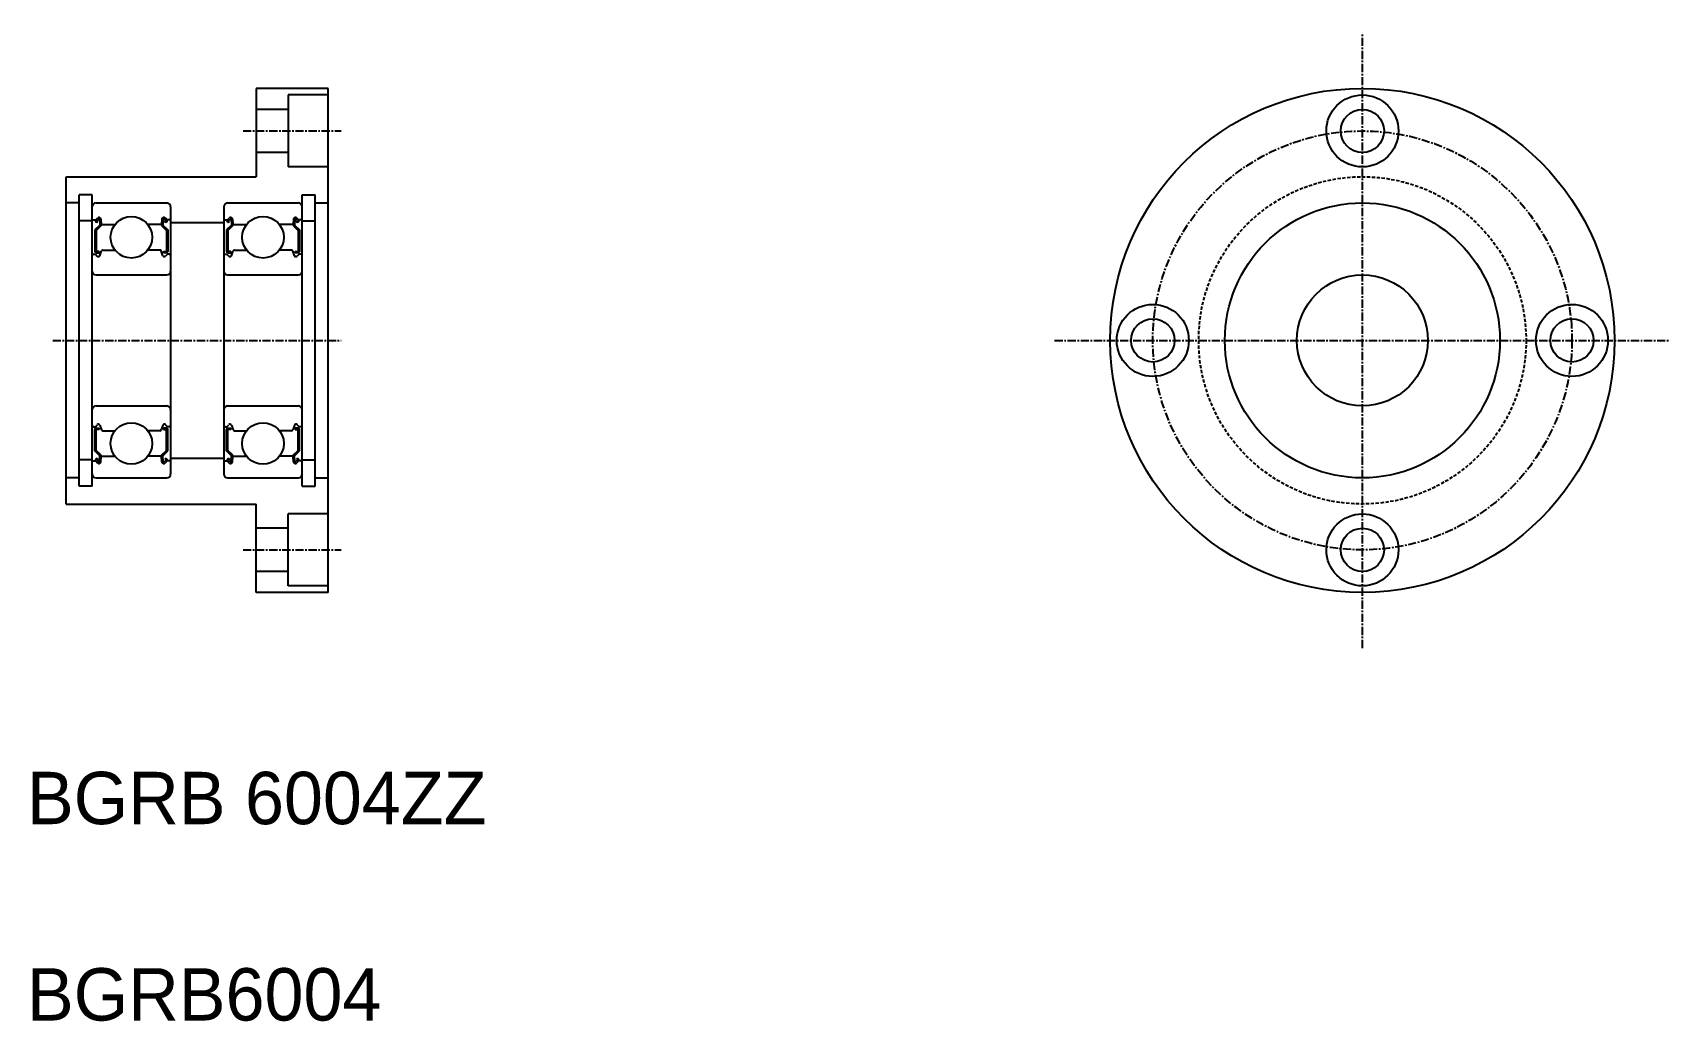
# Model space of a CAD drawing. Extents: x 270 to 520, y 168 to 319.
import ezdxf

# ---------------------------------------------------------------- set-up
doc = ezdxf.new("R2010")
doc.units = 0
doc.linetypes.add('CENTER', pattern=[2, 1.25, -0.25, 0.25, -0.25])
doc.linetypes.add('DASHED', pattern=[0.75, 0.5, -0.25])
doc.layers.get('0').update_dxf_attribs({"linetype": 'CONTINUOUS'})
doc.layers.add('CENTER', color=1, linetype='CENTER')

msp = doc.modelspace()

# ---------------------------------------------------------------- linework, layer by layer
at = {"color": 7, "linetype": 'CONTINUOUS'}
for p, q in [((304.2, 310.2), (304.2, 296.7)), ((315.2, 310.2), (304.2, 310.2)), ((309.7, 310.2), (309.7, 310.2)), ((312.45, 310.2), (312.45, 310.2)), ((315.2, 233.2), (315.2, 310.2)), ((309.1, 309.2), (309.1, 298.2)), ((315.2, 309.2), (309.1, 309.2)), ((309.1, 307), (304.2, 307)), ((309.1, 300.4), (304.2, 300.4)), ((315.2, 298.2), (309.1, 298.2)), ((275.2, 246.7), (275.2, 296.7)), ((275.2, 296.7), (304.2, 296.7)), ((277.2, 292.7), (275.2, 292.7)), ((277.2, 249.45), (277.2, 293.95)), ((279.15, 293.95), (277.2, 293.95)), ((279.15, 249.45), (279.15, 293.95)), ((279.75, 292.7), (290.55, 292.7)), ((299.85, 292.7), (310.65, 292.7)), ((311.25, 249.45), (311.25, 293.95)), ((311.25, 293.95), (313.2, 293.95)), ((313.2, 249.45), (313.2, 293.95)), ((313.2, 292.7), (315.2, 292.7)), ((279.25, 290.1), (279.71, 290.1)), ((279.71, 290.1), (279.96, 290.39)), ((279.86, 289.97), (280.11, 290.27)), ((280.29, 290.21), (280.33, 289.33)), ((280.49, 290.23), (280.55, 289.49)), ((289.81, 290.23), (289.75, 289.49)), ((290.01, 290.21), (289.97, 289.33)), ((290.44, 289.97), (290.19, 290.27)), ((290.59, 290.1), (290.34, 290.39)), ((291.05, 290.1), (290.59, 290.1)), ((291.15, 292.1), (291.15, 251.3)), ((299.25, 292.1), (299.25, 251.3)), ((299.35, 290.1), (299.81, 290.1)), ((299.81, 290.1), (300.06, 290.39)), ((299.96, 289.97), (300.21, 290.27)), ((300.39, 290.21), (300.43, 289.33)), ((300.59, 290.23), (300.65, 289.49)), ((309.91, 290.23), (309.85, 289.49)), ((310.11, 290.21), (310.07, 289.33)), ((310.54, 289.97), (310.29, 290.27)), ((310.69, 290.1), (310.44, 290.39)), ((311.15, 290.1), (310.69, 290.1)), ((279.15, 289.95), (277.2, 289.95)), ((280.33, 289.33), (279.58, 288.58)), ((279.58, 288.58), (279.58, 285.3)), ((279.89, 289.69), (279.73, 289.81)), ((280.53, 289.25), (279.78, 288.5)), ((279.78, 288.5), (279.78, 285.3)), ((280.01, 289.84), (279.86, 289.97)), ((279.89, 289.69), (280.01, 289.84)), ((280.53, 289.72), (280.53, 289.25)), ((280.65, 289.4), (282.64, 289.4)), ((289.65, 289.4), (287.65, 289.4)), ((289.77, 289.72), (289.77, 289.25)), ((289.77, 289.25), (290.52, 288.5)), ((289.97, 289.33), (290.72, 288.58)), ((290.28, 289.84), (290.44, 289.97)), ((290.41, 289.69), (290.28, 289.84)), ((290.41, 289.69), (290.56, 289.81)), ((290.52, 288.5), (290.52, 285.3)), ((290.72, 288.58), (290.72, 285.3)), ((291.15, 289.7), (299.25, 289.7)), ((297.25, 289.7), (299.25, 289.7)), ((300.43, 289.33), (299.68, 288.58)), ((299.68, 288.58), (299.68, 285.3)), ((299.99, 289.69), (299.83, 289.81)), ((300.63, 289.25), (299.88, 288.5)), ((299.88, 288.5), (299.88, 285.3)), ((300.11, 289.84), (299.96, 289.97)), ((299.99, 289.69), (300.11, 289.84)), ((300.63, 289.72), (300.63, 289.25)), ((300.75, 289.4), (302.74, 289.4)), ((309.75, 289.4), (307.75, 289.4)), ((309.87, 289.72), (309.87, 289.25)), ((309.87, 289.25), (310.62, 288.5)), ((310.07, 289.33), (310.82, 288.58)), ((310.38, 289.84), (310.54, 289.97)), ((310.51, 289.69), (310.38, 289.84)), ((310.51, 289.69), (310.66, 289.81)), ((310.62, 288.5), (310.62, 285.3)), ((310.82, 288.58), (310.82, 285.3)), ((311.25, 289.95), (313.2, 289.95)), ((280.23, 285.3), (279.78, 285.3)), ((279.78, 285.1), (280.23, 285.1)), ((280.23, 285.1), (280.23, 285.3)), ((280.33, 284.63), (280.6, 285.36)), ((280.79, 285.5), (282.64, 285.5)), ((289.51, 285.5), (287.65, 285.5)), ((289.97, 284.63), (289.7, 285.36)), ((290.07, 285.1), (290.07, 285.3)), ((290.07, 285.3), (290.52, 285.3)), ((290.52, 285.1), (290.07, 285.1)), ((300.33, 285.3), (299.88, 285.3)), ((299.88, 285.1), (300.33, 285.1)), ((300.33, 285.1), (300.33, 285.3)), ((300.43, 284.63), (300.7, 285.36)), ((300.89, 285.5), (302.74, 285.5)), ((309.61, 285.5), (307.75, 285.5)), ((310.07, 284.63), (309.8, 285.36)), ((310.17, 285.1), (310.17, 285.3)), ((310.17, 285.3), (310.62, 285.3)), ((310.62, 285.1), (310.17, 285.1)), ((279.35, 284.9), (279.65, 284.9)), ((279.65, 284.9), (279.92, 284.57)), ((280.08, 284.5), (280.14, 284.5)), ((290.22, 284.5), (290.15, 284.5)), ((290.65, 284.9), (290.37, 284.57)), ((290.95, 284.9), (290.65, 284.9)), ((299.45, 284.9), (299.75, 284.9)), ((299.75, 284.9), (300.02, 284.57)), ((300.18, 284.5), (300.24, 284.5)), ((310.32, 284.5), (310.25, 284.5)), ((310.75, 284.9), (310.47, 284.57)), ((311.05, 284.9), (310.75, 284.9)), ((279.75, 281.7), (290.55, 281.7)), ((299.85, 281.7), (310.65, 281.7)), ((279.75, 261.7), (290.55, 261.7)), ((299.85, 261.7), (310.65, 261.7)), ((279.35, 258.5), (279.65, 258.5)), ((279.58, 254.81), (279.58, 258.1)), ((279.65, 258.5), (279.92, 258.82)), ((279.78, 258.3), (280.23, 258.3)), ((279.78, 254.9), (279.78, 258.1)), ((280.23, 258.1), (279.78, 258.1)), ((280.08, 258.9), (280.14, 258.9)), ((280.23, 258.3), (280.23, 258.1)), ((280.33, 258.76), (280.6, 258.03)), ((280.79, 257.9), (282.64, 257.9)), ((289.51, 257.9), (287.65, 257.9)), ((289.97, 258.76), (289.7, 258.03)), ((290.07, 258.3), (290.07, 258.1)), ((290.52, 258.3), (290.07, 258.3)), ((290.07, 258.1), (290.52, 258.1)), ((290.22, 258.9), (290.15, 258.9)), ((290.65, 258.5), (290.37, 258.82)), ((290.52, 254.9), (290.52, 258.1)), ((290.95, 258.5), (290.65, 258.5)), ((290.72, 254.81), (290.72, 258.1)), ((299.45, 258.5), (299.75, 258.5)), ((299.68, 254.81), (299.68, 258.1)), ((299.75, 258.5), (300.02, 258.82)), ((299.88, 258.3), (300.33, 258.3)), ((299.88, 254.9), (299.88, 258.1)), ((300.33, 258.1), (299.88, 258.1)), ((300.18, 258.9), (300.24, 258.9)), ((300.33, 258.3), (300.33, 258.1)), ((300.43, 258.76), (300.7, 258.03)), ((300.89, 257.9), (302.74, 257.9)), ((309.61, 257.9), (307.75, 257.9)), ((310.07, 258.76), (309.8, 258.03)), ((310.17, 258.3), (310.17, 258.1)), ((310.62, 258.3), (310.17, 258.3)), ((310.17, 258.1), (310.62, 258.1)), ((310.32, 258.9), (310.25, 258.9)), ((310.75, 258.5), (310.47, 258.82)), ((310.62, 254.9), (310.62, 258.1)), ((311.05, 258.5), (310.75, 258.5)), ((310.82, 254.81), (310.82, 258.1)), ((279.15, 253.45), (277.2, 253.45)), ((279.25, 253.3), (279.71, 253.3)), ((280.33, 254.06), (279.58, 254.81)), ((279.71, 253.3), (279.96, 253)), ((279.89, 253.71), (279.73, 253.58)), ((280.53, 254.15), (279.78, 254.9)), ((280.01, 253.55), (279.86, 253.42)), ((279.86, 253.42), (280.11, 253.13)), ((279.89, 253.71), (280.01, 253.55)), ((280.29, 253.19), (280.33, 254.06)), ((280.49, 253.17), (280.55, 253.9)), ((280.53, 253.68), (280.53, 254.15)), ((280.65, 254), (282.64, 254)), ((289.65, 254), (287.65, 254)), ((289.81, 253.17), (289.75, 253.9)), ((289.77, 254.15), (290.52, 254.9)), ((289.77, 253.68), (289.77, 254.15)), ((289.97, 254.06), (290.72, 254.81)), ((290.01, 253.19), (289.97, 254.06)), ((290.44, 253.42), (290.19, 253.13)), ((290.41, 253.71), (290.28, 253.55)), ((290.28, 253.55), (290.44, 253.42)), ((290.59, 253.3), (290.34, 253)), ((290.41, 253.71), (290.56, 253.58)), ((291.05, 253.3), (290.59, 253.3)), ((291.15, 253.7), (299.25, 253.7)), ((297.25, 253.7), (299.25, 253.7)), ((299.35, 253.3), (299.81, 253.3)), ((300.43, 254.06), (299.68, 254.81)), ((299.81, 253.3), (300.06, 253)), ((299.99, 253.71), (299.83, 253.58)), ((300.63, 254.15), (299.88, 254.9)), ((300.11, 253.55), (299.96, 253.42)), ((299.96, 253.42), (300.21, 253.13)), ((299.99, 253.71), (300.11, 253.55)), ((300.39, 253.19), (300.43, 254.06)), ((300.59, 253.17), (300.65, 253.9)), ((300.63, 253.68), (300.63, 254.15)), ((300.75, 254), (302.74, 254)), ((309.75, 254), (307.75, 254)), ((309.91, 253.17), (309.85, 253.9)), ((309.87, 254.15), (310.62, 254.9)), ((309.87, 253.68), (309.87, 254.15)), ((310.07, 254.06), (310.82, 254.81)), ((310.11, 253.19), (310.07, 254.06)), ((310.54, 253.42), (310.29, 253.13)), ((310.51, 253.71), (310.38, 253.55)), ((310.38, 253.55), (310.54, 253.42)), ((310.69, 253.3), (310.44, 253)), ((310.51, 253.71), (310.66, 253.58)), ((311.15, 253.3), (310.69, 253.3)), ((311.25, 253.45), (313.2, 253.45)), ((277.2, 250.7), (275.2, 250.7)), ((279.75, 250.7), (290.55, 250.7)), ((282.65, 250.7), (282.65, 250.7)), ((285.15, 250.7), (285.15, 250.7)), ((299.85, 250.7), (310.65, 250.7)), ((302.75, 250.7), (302.75, 250.7)), ((305.25, 250.7), (305.25, 250.7)), ((313.2, 250.7), (315.2, 250.7)), ((279.15, 249.45), (277.2, 249.45)), ((311.25, 249.45), (313.2, 249.45)), ((275.2, 246.7), (304.2, 246.7)), ((304.2, 233.2), (304.2, 246.7)), ((309.1, 234.2), (309.1, 245.2)), ((315.2, 245.2), (309.1, 245.2)), ((309.1, 243), (304.2, 243)), ((309.1, 236.4), (304.2, 236.4)), ((315.2, 233.2), (304.2, 233.2)), ((315.2, 234.2), (309.1, 234.2))]:
    msp.add_line(p, q, dxfattribs=at)
for centre, radius in [((473.12, 271.7), 38.5), ((473.12, 303.7), 5.5), ((473.12, 303.7), 3.3), ((473.12, 271.7), 21), ((285.15, 287.45), 3.17), ((305.25, 287.45), 3.17), ((473.12, 271.7), 10), ((441.12, 271.7), 5.5), ((505.12, 271.7), 5.5), ((441.12, 271.7), 3.3), ((505.12, 271.7), 3.3), ((285.15, 255.95), 3.17), ((305.25, 255.95), 3.17), ((473.12, 239.7), 5.5), ((473.12, 239.7), 3.3)]:
    msp.add_circle(centre, radius, dxfattribs=at)
at = {"color": 3, "linetype": 'DASHED'}
msp.add_circle((473.12, 271.7), 25, dxfattribs=at)
at = {"color": 7, "linetype": 'CONTINUOUS'}
for centre, radius, start, end in [((279.75, 292.1), 0.6, 90, 180), ((290.55, 292.1), 0.6, 0, 90), ((299.85, 292.1), 0.6, 90, 180), ((310.65, 292.1), 0.6, 0, 90), ((279.25, 290.2), 0.1, 180, 270), ((279.86, 289.97), 0.2, 140.002, 230.0826), ((280.19, 290.2), 0.3, 4.9967, 140.002), ((280.19, 290.2), 0.1, 2.8198, 140.0002), ((290.11, 290.2), 0.3, 39.998, 175.0033), ((290.11, 290.2), 0.1, 39.9998, 177.1802), ((290.44, 289.97), 0.2, 309.9174, 39.998), ((291.05, 290.2), 0.1, 270, 0), ((299.35, 290.2), 0.1, 180, 270), ((299.96, 289.97), 0.2, 140.002, 230.0826), ((300.29, 290.2), 0.3, 4.9967, 140.002), ((300.29, 290.2), 0.1, 2.8198, 140.0002), ((310.21, 290.2), 0.3, 39.998, 175.0033), ((310.21, 290.2), 0.1, 39.9998, 177.1802), ((310.54, 289.97), 0.2, 309.9174, 39.998), ((311.15, 290.2), 0.1, 270, 0), ((280.65, 289.5), 0.1, 184.9967, 270), ((289.65, 289.5), 0.1, 270, 355.0033), ((300.75, 289.5), 0.1, 184.9967, 270), ((309.75, 289.5), 0.1, 270, 355.0033), ((279.78, 285.3), 0.2, 180, 270), ((280.79, 285.3), 0.2, 90, 159.9914), ((289.51, 285.3), 0.2, 20.0086, 90), ((290.52, 285.3), 0.2, 270, 0), ((299.88, 285.3), 0.2, 180, 270), ((300.89, 285.3), 0.2, 90, 159.9914), ((309.61, 285.3), 0.2, 20.0086, 90), ((310.62, 285.3), 0.2, 270, 0), ((279.35, 284.7), 0.2, 90, 180), ((280.08, 284.7), 0.2, 219.9945, 270), ((280.14, 284.7), 0.2, 270, 339.9914), ((290.15, 284.7), 0.2, 200.0086, 270), ((290.22, 284.7), 0.2, 270, 320.0055), ((290.95, 284.7), 0.2, 0, 90), ((299.45, 284.7), 0.2, 90, 180), ((300.18, 284.7), 0.2, 219.9945, 270), ((300.24, 284.7), 0.2, 270, 339.9914), ((310.25, 284.7), 0.2, 200.0086, 270), ((310.32, 284.7), 0.2, 270, 320.0055), ((311.05, 284.7), 0.2, 0, 90), ((279.75, 282.3), 0.6, 180, 270), ((290.55, 282.3), 0.6, 270, 0), ((299.85, 282.3), 0.6, 180, 270), ((310.65, 282.3), 0.6, 270, 0), ((279.75, 261.1), 0.6, 90, 180), ((290.55, 261.1), 0.6, 0, 90), ((299.85, 261.1), 0.6, 90, 180), ((299.85, 261.1), 0.6, 90, 180), ((310.65, 261.1), 0.6, 0, 90), ((279.35, 258.7), 0.2, 180, 270), ((279.78, 258.1), 0.2, 90, 180), ((280.08, 258.7), 0.2, 90, 140.0055), ((280.14, 258.7), 0.2, 20.0086, 90), ((280.79, 258.1), 0.2, 200.0086, 270), ((289.51, 258.1), 0.2, 270, 339.9914), ((290.15, 258.7), 0.2, 90, 159.9914), ((290.22, 258.7), 0.2, 39.9945, 90), ((290.52, 258.1), 0.2, 0, 90), ((290.95, 258.7), 0.2, 270, 0), ((299.45, 258.7), 0.2, 180, 270), ((299.88, 258.1), 0.2, 90, 180), ((300.18, 258.7), 0.2, 90, 140.0055), ((300.24, 258.7), 0.2, 20.0086, 90), ((300.89, 258.1), 0.2, 200.0086, 270), ((309.61, 258.1), 0.2, 270, 339.9914), ((310.25, 258.7), 0.2, 90, 159.9914), ((310.32, 258.7), 0.2, 39.9945, 90), ((310.62, 258.1), 0.2, 0, 90), ((311.05, 258.7), 0.2, 270, 0), ((279.25, 253.2), 0.1, 90, 180), ((279.86, 253.42), 0.2, 129.9174, 219.998), ((280.19, 253.19), 0.3, 219.998, 355.0033), ((280.19, 253.19), 0.1, 219.9998, 357.1802), ((280.65, 253.9), 0.1, 90, 175.0033), ((289.65, 253.9), 0.1, 4.9967, 90), ((290.11, 253.19), 0.3, 184.9967, 320.002), ((290.11, 253.19), 0.1, 182.8198, 320.0002), ((290.44, 253.42), 0.2, 320.002, 50.0826), ((291.05, 253.2), 0.1, 0, 90), ((299.35, 253.2), 0.1, 90, 180), ((299.96, 253.42), 0.2, 129.9174, 219.998), ((300.29, 253.19), 0.3, 219.998, 355.0033), ((300.29, 253.19), 0.1, 219.9998, 357.1802), ((300.75, 253.9), 0.1, 90, 175.0033), ((309.75, 253.9), 0.1, 4.9967, 90), ((310.21, 253.19), 0.3, 184.9967, 320.002), ((310.21, 253.19), 0.1, 182.8198, 320.0002), ((310.54, 253.42), 0.2, 320.002, 50.0826), ((311.15, 253.2), 0.1, 0, 90), ((279.75, 251.3), 0.6, 180, 270), ((290.55, 251.3), 0.6, 270, 0), ((299.85, 251.3), 0.6, 180, 270), ((310.65, 251.3), 0.6, 270, 0)]:
    msp.add_arc(centre, radius, start, end, dxfattribs=at)
at = {"layer": 'CENTER', "color": 1, "linetype": 'CENTER'}
for p, q in [((473.12, 224.69), (473.12, 318.7)), ((302.2, 303.7), (317.2, 303.7)), ((273.15, 271.7), (317.2, 271.7)), ((426.11, 271.7), (520.13, 271.7)), ((302.2, 239.7), (317.2, 239.7))]:
    msp.add_line(p, q, dxfattribs=at)
msp.add_circle((473.12, 271.7), 32, dxfattribs=at)

# ---------------------------------------------------------------- texts
at = {"color": 7, "linetype": 'CONTINUOUS'}
for s, p in [('BGRB 6004ZZ', (269.21, 197.79)), ('BGRB6004', (269.21, 167.79))]:
    msp.add_text(s, height=8, dxfattribs=at).set_placement(p)

doc.saveas('drawing.dxf')
